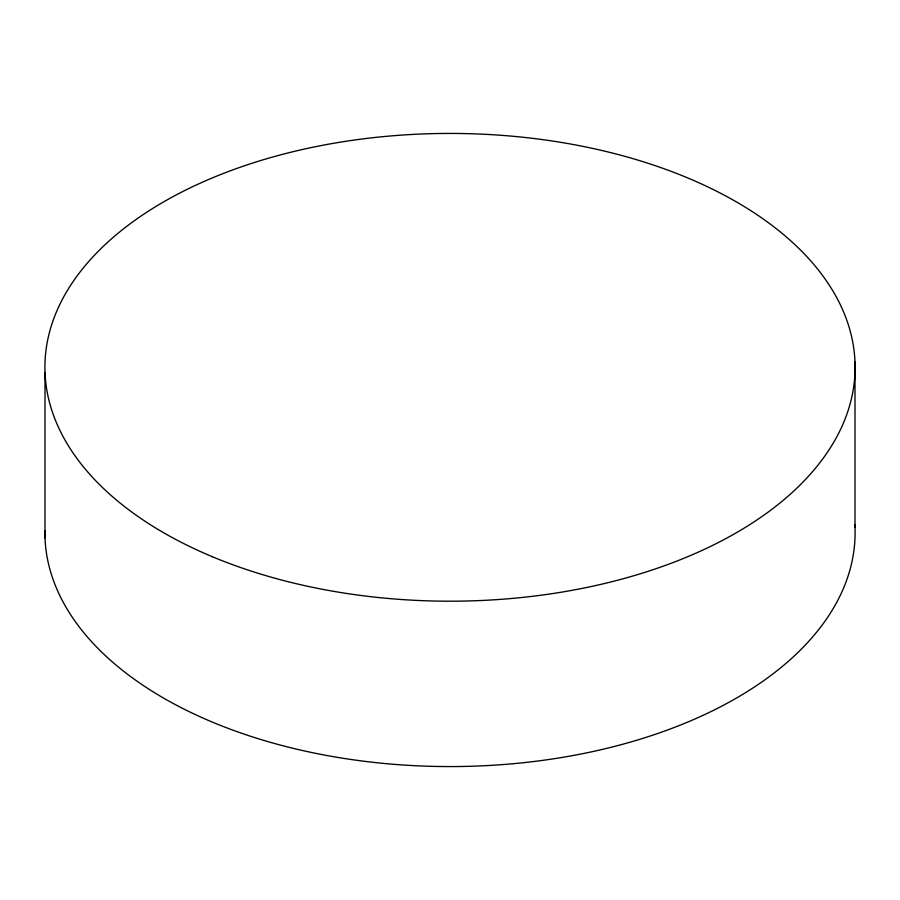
<?xml version="1.0" encoding="UTF-8"?>
<svg xmlns="http://www.w3.org/2000/svg" width="900" height="900" viewBox="0 0 900 900"><rect width="100%" height="100%" fill="white"/><g stroke="black" fill="none" stroke-linecap="round" stroke-linejoin="round"><path stroke-width="1.35" d="M855 362.07L855 527.456M45 372.544L45 537.93M854.865 524.79A405.101 233.888 0 0 1 455.332 766.553A405.101 233.888 0 0 1 44.91 530.944M212.366 556.729A405.101 233.888 0 0 0 852.941 391.421A405.101 233.888 0 0 0 284.692 153.787A405.101 233.888 0 0 0 212.366 556.729"/></g></svg>
